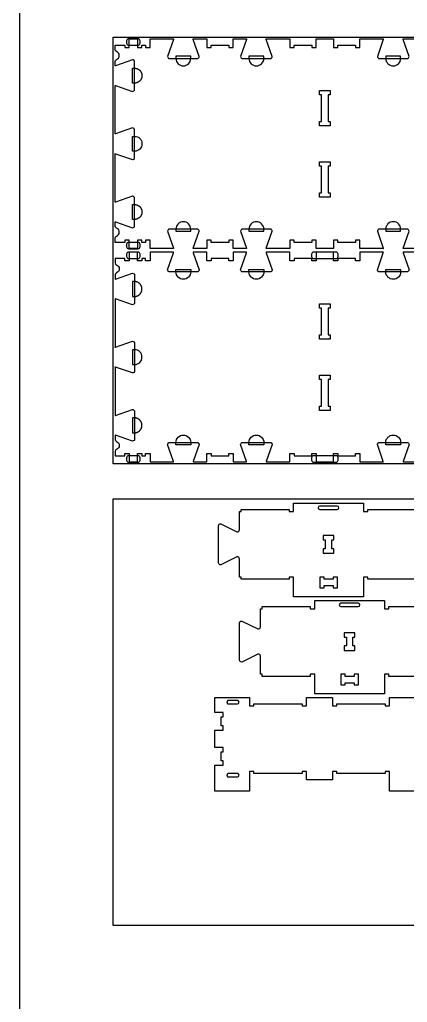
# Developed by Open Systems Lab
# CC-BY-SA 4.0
# Model space of a CAD drawing. Extents: x 0 to 4485, y 0 to 10771.
# Drawn here: x 0 to 1109, y 2810 to 5619 of the extents above; entities that cross this region are included whole.
import ezdxf

# ---------------------------------------------------------------- set-up
doc = ezdxf.new("R2010")
doc.units = 0
for name, color, linetype in [('0_SHEET_SPRUCEPLY_2440X122', 1, 'CONTINUOUS'), ('3_ANYTOOL_CUTTHROUGH_INSID', 4, 'CONTINUOUS'), ('4_ANYTOOL_CUTTHROUGH_OUTSI', 5, 'CONTINUOUS'), ('5_ANYTOOL_HALF_MILL_9MM_IN', 3, 'CONTINUOUS'), ('DONOTCUT', 7, 'CONTINUOUS')]:
    doc.layers.add(name, color=color, linetype=linetype)

msp = doc.modelspace()

# ---------------------------------------------------------------- linework, layer by layer
at = {"layer": '0_SHEET_SPRUCEPLY_2440X122'}
for points in [[(2707.5, 5569.4), (2707.5, 4349.4), (267.5, 4349.4), (267.5, 5569.4)], [(2707.5, 4249.4), (2707.5, 3029.4), (267.5, 3029.4), (267.5, 4249.4)]]:
    msp.add_lwpolyline(points, close=True, dxfattribs=at)
at = {"layer": '3_ANYTOOL_CUTTHROUGH_INSID', "color": 4}
for points in [[(857.5, 5416.7), (887.8, 5416.7), (887.8, 5404.2), (881.8, 5404.2), (881.8, 5328.7), (887.8, 5328.7), (887.8, 5316.2), (857.3, 5316.2), (857.3, 5328.7), (863.3, 5328.7), (863.3, 5404.2), (857.3, 5404.2), (857.3, 5416.7)], [(887.5, 5112.2), (857.3, 5112.2), (857.3, 5124.7), (863.3, 5124.7), (863.3, 5200.2), (857.3, 5200.2), (857.3, 5212.7), (887.8, 5212.7), (887.8, 5200.2), (881.8, 5200.2), (881.8, 5124.7), (887.8, 5124.7), (887.8, 5112.2)], [(887.8, 4806.4), (887.8, 4794.2), (881.8, 4794.2), (881.8, 4718.7), (887.8, 4718.7), (887.8, 4706.2), (857.3, 4706.2), (857.3, 4718.7), (863.3, 4718.7), (863.3, 4794.2), (857.3, 4794.2), (857.3, 4806.7), (887.8, 4806.7)], [(857.3, 4502.4), (857.3, 4514.7), (863.3, 4514.7), (863.3, 4590.2), (857.3, 4590.2), (857.3, 4602.7), (887.8, 4602.7), (887.8, 4590.2), (881.8, 4590.2), (881.8, 4514.7), (887.8, 4514.7), (887.8, 4502.2), (857.3, 4502.2)], [(892.5, 4106.6), (892.5, 4132.1), (898.5, 4132.1), (898.5, 4144.6), (868, 4144.6), (868, 4132.1), (874, 4132.1), (874, 4106.6), (868, 4106.6), (868, 4094.1), (898.5, 4094.1), (898.5, 4106.6)], [(870.5, 4001.1), (896, 4001.1), (896, 3995.1), (908.5, 3995.1), (908.5, 4025.6), (896, 4025.6), (896, 4019.6), (870.5, 4019.6), (870.5, 4025.6), (858, 4025.6), (858, 3995.1), (870.5, 3995.1)], [(952.6, 3828.6), (952.6, 3854.1), (958.6, 3854.1), (958.6, 3866.6), (928.1, 3866.6), (928.1, 3854.1), (934.1, 3854.1), (934.1, 3828.6), (928.1, 3828.6), (928.1, 3816.1), (958.6, 3816.1), (958.6, 3828.6)], [(930.6, 3723.1), (956.1, 3723.1), (956.1, 3717.1), (968.6, 3717.1), (968.6, 3747.6), (956.1, 3747.6), (956.1, 3741.6), (930.6, 3741.6), (930.6, 3747.6), (918.1, 3747.6), (918.1, 3717.1), (930.6, 3717.1)]]:
    msp.add_lwpolyline(points, close=True, dxfattribs=at)
for points in [[(908.3, 4228.6), (858.3, 4228.6, 1), (858.3, 4219.1), (908.3, 4219.1, 1)], [(968.4, 3950.6), (918.4, 3950.6, 1), (918.4, 3941.1), (968.4, 3941.1, 1)], [(622.5, 3672.6), (596.8, 3672.6), (596.7, 3672.6), (596.6, 3672.6), (596.5, 3672.6), (596.4, 3672.6), (596.3, 3672.6), (596.2, 3672.6), (596.1, 3672.5), (596, 3672.5), (595.9, 3672.5), (595.8, 3672.5), (595.7, 3672.4), (595.6, 3672.4), (595.5, 3672.4), (595.4, 3672.3), (595.3, 3672.3), (595.2, 3672.3), (595.2, 3672.2), (595.1, 3672.2), (595, 3672.1), (594.9, 3672.1), (594.8, 3672), (594.7, 3671.9), (594.6, 3671.9), (594.5, 3671.8), (594.4, 3671.7), (594.4, 3671.7), (594.3, 3671.6), (594.2, 3671.5), (594.1, 3671.4), (594, 3671.3), (594, 3671.3), (593.9, 3671.2), (593.8, 3671.1), (593.8, 3671), (593.7, 3670.9), (593.6, 3670.8), (593.6, 3670.7), (593.5, 3670.6), (593.5, 3670.5), (593.4, 3670.4), (593.3, 3670.3), (593.3, 3670.2), (593.2, 3670.1), (593.2, 3670), (593.2, 3669.9), (593.1, 3669.8), (593.1, 3669.7), (593, 3669.6), (593, 3669.5), (593, 3669.4), (593, 3669.3), (592.9, 3669.2), (592.9, 3669), (592.9, 3668.9), (592.9, 3668.8), (592.8, 3668.7), (592.8, 3668.6), (592.8, 3668.5), (592.8, 3668.4), (592.8, 3668.3), (592.8, 3668.2), (592.8, 3668.1), (592.8, 3668), (592.8, 3667.9), (592.8, 3667.8), (592.8, 3667.6), (592.8, 3667.5), (592.8, 3667.4), (592.8, 3667.3), (592.8, 3667.2), (592.8, 3667.1), (592.8, 3667), (592.9, 3666.9), (592.9, 3666.8), (592.9, 3666.7), (592.9, 3666.6), (593, 3666.5), (593, 3666.4), (593, 3666.2), (593, 3666.1), (593.1, 3666), (593.1, 3665.9), (593.2, 3665.8), (593.2, 3665.7), (593.2, 3665.6), (593.3, 3665.5), (593.3, 3665.4), (593.4, 3665.3), (593.5, 3665.2), (593.5, 3665.1), (593.6, 3665), (593.6, 3664.9), (593.7, 3664.8), (593.8, 3664.7), (593.8, 3664.6), (593.9, 3664.5), (594, 3664.5), (594, 3664.4), (594.1, 3664.3), (594.2, 3664.2), (594.3, 3664.1), (594.4, 3664.1), (594.4, 3664), (594.5, 3663.9), (594.6, 3663.9), (594.7, 3663.8), (594.8, 3663.7), (594.9, 3663.7), (595, 3663.6), (595.1, 3663.6), (595.2, 3663.5), (595.2, 3663.5), (595.3, 3663.4), (595.4, 3663.4), (595.5, 3663.3), (595.6, 3663.3), (595.7, 3663.3), (595.8, 3663.2), (595.9, 3663.2), (596, 3663.2), (596.1, 3663.2), (596.2, 3663.2), (596.3, 3663.1), (596.4, 3663.1), (596.5, 3663.1), (596.6, 3663.1), (596.7, 3663.1), (596.8, 3663.1), (622.5, 3663.1, 1)], [(622.5, 3454.1, 1), (622.5, 3463.6), (596.8, 3463.6), (596.7, 3463.6), (596.6, 3463.6), (596.5, 3463.6), (596.4, 3463.6), (596.3, 3463.6), (596.2, 3463.6), (596.1, 3463.5), (596, 3463.5), (595.9, 3463.5), (595.8, 3463.5), (595.7, 3463.4), (595.6, 3463.4), (595.5, 3463.4), (595.4, 3463.3), (595.3, 3463.3), (595.2, 3463.3), (595.2, 3463.2), (595.1, 3463.2), (595, 3463.1), (594.9, 3463.1), (594.8, 3463), (594.7, 3462.9), (594.6, 3462.9), (594.5, 3462.8), (594.4, 3462.7), (594.4, 3462.7), (594.3, 3462.6), (594.2, 3462.5), (594.1, 3462.4), (594, 3462.3), (594, 3462.3), (593.9, 3462.2), (593.8, 3462.1), (593.8, 3462), (593.7, 3461.9), (593.6, 3461.8), (593.6, 3461.7), (593.5, 3461.6), (593.5, 3461.5), (593.4, 3461.4), (593.3, 3461.3), (593.3, 3461.2), (593.2, 3461.1), (593.2, 3461), (593.2, 3460.9), (593.1, 3460.8), (593.1, 3460.7), (593, 3460.6), (593, 3460.5), (593, 3460.4), (593, 3460.3), (592.9, 3460.2), (592.9, 3460), (592.9, 3459.9), (592.9, 3459.8), (592.8, 3459.7), (592.8, 3459.6), (592.8, 3459.5), (592.8, 3459.4), (592.8, 3459.3), (592.8, 3459.2), (592.8, 3459.1), (592.8, 3459), (592.8, 3458.9), (592.8, 3458.8), (592.8, 3458.6), (592.8, 3458.5), (592.8, 3458.4), (592.8, 3458.3), (592.8, 3458.2), (592.8, 3458.1), (592.8, 3458), (592.9, 3457.9), (592.9, 3457.8), (592.9, 3457.7), (592.9, 3457.6), (593, 3457.5), (593, 3457.4), (593, 3457.2), (593, 3457.1), (593.1, 3457), (593.1, 3456.9), (593.2, 3456.8), (593.2, 3456.7), (593.2, 3456.6), (593.3, 3456.5), (593.3, 3456.4), (593.4, 3456.3), (593.5, 3456.2), (593.5, 3456.1), (593.6, 3456), (593.6, 3455.9), (593.7, 3455.8), (593.8, 3455.7), (593.8, 3455.6), (593.9, 3455.5), (594, 3455.5), (594, 3455.4), (594.1, 3455.3), (594.2, 3455.2), (594.3, 3455.1), (594.4, 3455.1), (594.4, 3455), (594.5, 3454.9), (594.6, 3454.9), (594.7, 3454.8), (594.8, 3454.7), (594.9, 3454.7), (595, 3454.6), (595.1, 3454.6), (595.2, 3454.5), (595.2, 3454.5), (595.3, 3454.4), (595.4, 3454.4), (595.5, 3454.3), (595.6, 3454.3), (595.7, 3454.3), (595.8, 3454.2), (595.9, 3454.2), (596, 3454.2), (596.1, 3454.2), (596.2, 3454.2), (596.3, 3454.1), (596.4, 3454.1), (596.5, 3454.1), (596.6, 3454.1), (596.7, 3454.1), (596.8, 3454.1)]]:
    msp.add_lwpolyline(points, format="xyb", close=True, dxfattribs=at)
at = {"layer": '4_ANYTOOL_CUTTHROUGH_OUTSI', "color": 5}
for points in [[(1113.3, 5014.4, 0.414214), (1107.1, 5020.7), (1029.1, 5020.7), (1028.9, 5020.7), (1028.8, 5020.7), (1028.6, 5020.7), (1028.5, 5020.6), (1028.3, 5020.6), (1028.2, 5020.6), (1028, 5020.6), (1027.9, 5020.6), (1027.7, 5020.5), (1027.6, 5020.5), (1027.4, 5020.4), (1027.3, 5020.4), (1027.1, 5020.4), (1027, 5020.3), (1026.8, 5020.3), (1026.7, 5020.2), (1026.6, 5020.1), (1026.4, 5020.1), (1026.3, 5020), (1026.1, 5019.9), (1026, 5019.9), (1025.9, 5019.8), (1025.7, 5019.7), (1025.6, 5019.6), (1025.5, 5019.5), (1025.4, 5019.4), (1025.2, 5019.3), (1025.1, 5019.2), (1025, 5019.1), (1024.9, 5019), (1024.8, 5018.9), (1024.7, 5018.8, 0.198912), (1022.8, 5014.4), (1022.8, 5014.4), (1022.8, 5014.3), (1039.7, 4966.1), (1039.7, 4966.1, -0.061485), (1040, 4964.7), (972.8, 4964.7), (972.8, 4988.7), (960.3, 4988.7), (960.3, 4982.7), (909.8, 4982.7), (909.8, 4988.7), (897.3, 4988.7), (897.3, 4964.7), (847.8, 4964.7), (847.8, 4988.7), (835.3, 4988.7), (835.3, 4982.7), (784.8, 4982.7), (784.8, 4988.7), (772.3, 4988.7), (772.3, 4964.7), (705.1, 4964.7), (705.1, 4964.7, -0.061485), (705.3, 4966.1), (722.2, 5014.3), (722.2, 5014.4), (722.2, 5014.4), (722.2, 5014.4, 0.198912), (720.4, 5018.8), (720.3, 5018.9), (720.2, 5019), (720.1, 5019.1), (720, 5019.2), (719.8, 5019.3), (719.7, 5019.4), (719.6, 5019.5), (719.5, 5019.6), (719.3, 5019.7), (719.2, 5019.8), (719.1, 5019.9), (718.9, 5019.9), (718.8, 5020), (718.7, 5020.1), (718.5, 5020.1), (718.4, 5020.2), (718.2, 5020.3), (718.1, 5020.3), (717.9, 5020.4), (717.8, 5020.4), (717.6, 5020.4), (717.5, 5020.5), (717.3, 5020.5), (717.2, 5020.6), (717, 5020.6), (716.9, 5020.6), (716.7, 5020.6), (716.6, 5020.6), (716.4, 5020.7), (716.3, 5020.7), (716.1, 5020.7), (716, 5020.7), (638, 5020.7, 0.414214), (631.7, 5014.4), (631.7, 5014.4), (631.8, 5014.3), (648.7, 4966.1), (648.7, 4966.1, -0.061485), (648.9, 4964.7), (610.3, 4964.7), (610.3, 4988.7), (597.8, 4988.7), (597.8, 4982.7), (547.3, 4982.7), (547.3, 4988.7), (547, 4988.7), (534.8, 4988.7), (534.8, 4988.4), (534.8, 4964.7), (496.2, 4964.7), (496.2, 4964.7, -0.061485), (496.4, 4966.1), (513.3, 5014.3), (513.3, 5014.4), (513.3, 5014.4), (513.3, 5014.4, 0.414214), (507.1, 5020.7), (429.1, 5020.7), (428.9, 5020.7), (428.8, 5020.7), (428.6, 5020.7), (428.5, 5020.6), (428.3, 5020.6), (428.2, 5020.6), (428, 5020.6), (427.9, 5020.6), (427.7, 5020.5), (427.6, 5020.5), (427.4, 5020.4), (427.3, 5020.4), (427.1, 5020.4), (427, 5020.3), (426.8, 5020.3), (426.7, 5020.2), (426.6, 5020.1), (426.4, 5020.1), (426.3, 5020), (426.1, 5019.9), (426, 5019.9), (425.9, 5019.8), (425.7, 5019.7), (425.6, 5019.6), (425.5, 5019.5), (425.4, 5019.4), (425.2, 5019.3), (425.1, 5019.2), (425, 5019.1), (424.9, 5019), (424.8, 5018.9), (424.7, 5018.8, 0.198912), (422.8, 5014.4), (422.8, 5014.4), (422.8, 5014.3), (439.7, 4966.1), (439.7, 4966.1, -0.061485), (440, 4964.7), (372.8, 4964.7), (372.8, 4988.7), (360.3, 4988.7), (360.3, 4982.7), (349.8, 4982.7), (349.8, 4988.7), (337.3, 4988.7), (337.3, 4964.7), (312.8, 4964.7), (312.8, 4988.7), (300.3, 4988.7), (300.3, 4982.7), (272.8, 4982.7), (272.8, 4995.1), (272.8, 4995.1, -0.317837), (276.6, 5000.5, 0.707107), (276.6, 5023.6, -0.317837), (272.8, 5029), (272.8, 5041.4, -0.061485), (274.2, 5041.2), (322.5, 5024.3), (322.5, 5024.3), (322.5, 5024.3), (322.5, 5024.3, 0.198912), (327, 5026.1), (327.1, 5026.2), (327.2, 5026.3), (327.3, 5026.4), (327.4, 5026.5), (327.5, 5026.7), (327.6, 5026.8), (327.6, 5026.9), (327.7, 5027), (327.8, 5027.2), (327.9, 5027.3), (328, 5027.4), (328, 5027.6), (328.1, 5027.7), (328.2, 5027.8), (328.3, 5028), (328.3, 5028.1), (328.4, 5028.3), (328.4, 5028.4), (328.5, 5028.6), (328.5, 5028.7), (328.6, 5028.9), (328.6, 5029), (328.6, 5029.2), (328.7, 5029.3), (328.7, 5029.5), (328.7, 5029.6), (328.7, 5029.8), (328.8, 5029.9), (328.8, 5030.1), (328.8, 5030.2), (328.8, 5030.4), (328.8, 5030.5), (328.8, 5108.5, 0.414214), (322.5, 5114.8), (322.5, 5114.8), (322.5, 5114.8), (274.2, 5097.9), (274.2, 5097.9, -0.061485), (272.8, 5097.6), (272.8, 5236.3, -0.061485), (274.2, 5236.1), (322.5, 5219.2), (322.5, 5219.2), (322.5, 5219.2), (322.5, 5219.2, 0.198912), (327, 5221), (327.1, 5221.1), (327.2, 5221.2), (327.3, 5221.3), (327.4, 5221.4), (327.5, 5221.6), (327.6, 5221.7), (327.6, 5221.8), (327.7, 5221.9), (327.8, 5222.1), (327.9, 5222.2), (328, 5222.3), (328, 5222.5), (328.1, 5222.6), (328.2, 5222.7), (328.3, 5222.9), (328.3, 5223), (328.4, 5223.2), (328.4, 5223.3), (328.5, 5223.5), (328.5, 5223.6), (328.6, 5223.8), (328.6, 5223.9), (328.6, 5224.1), (328.7, 5224.2), (328.7, 5224.4), (328.7, 5224.5), (328.7, 5224.7), (328.8, 5224.8), (328.8, 5225), (328.8, 5225.1), (328.8, 5225.3), (328.8, 5225.4), (328.8, 5303.4), (328.8, 5303.6), (328.8, 5303.7), (328.8, 5303.9), (328.8, 5304), (328.7, 5304.2), (328.7, 5304.3), (328.7, 5304.5), (328.7, 5304.6), (328.6, 5304.8), (328.6, 5304.9), (328.6, 5305.1), (328.5, 5305.2), (328.5, 5305.4), (328.4, 5305.5), (328.4, 5305.7), (328.3, 5305.8), (328.3, 5306), (328.2, 5306.1), (328.1, 5306.2), (328, 5306.4), (328, 5306.5), (327.9, 5306.6), (327.8, 5306.8), (327.7, 5306.9), (327.6, 5307), (327.6, 5307.2), (327.5, 5307.3), (327.4, 5307.4), (327.3, 5307.5), (327.2, 5307.6), (327.1, 5307.7), (327, 5307.8, 0.198912), (322.5, 5309.7), (322.5, 5309.7), (322.5, 5309.7), (274.2, 5292.8), (274.2, 5292.8, -0.061485), (272.8, 5292.5), (272.8, 5431.2, -0.061485), (274.2, 5431), (322.5, 5414.1), (322.5, 5414.1), (322.5, 5414.1), (322.5, 5414.1, 0.414214), (328.8, 5420.3), (328.8, 5498.3), (328.8, 5498.5), (328.8, 5498.6), (328.8, 5498.8), (328.8, 5498.9), (328.7, 5499.1), (328.7, 5499.2), (328.7, 5499.4), (328.7, 5499.5), (328.6, 5499.7), (328.6, 5499.8), (328.6, 5500), (328.5, 5500.1), (328.5, 5500.3), (328.4, 5500.4), (328.4, 5500.6), (328.3, 5500.7), (328.3, 5500.9), (328.2, 5501), (328.1, 5501.1), (328, 5501.3), (328, 5501.4), (327.9, 5501.5), (327.8, 5501.7), (327.7, 5501.8), (327.6, 5501.9), (327.6, 5502.1), (327.5, 5502.2), (327.4, 5502.3), (327.3, 5502.4), (327.2, 5502.5), (327.1, 5502.6), (327, 5502.7, 0.198912), (322.5, 5504.6), (322.5, 5504.6), (322.5, 5504.6), (274.2, 5487.7), (274.2, 5487.7, -0.061485), (272.8, 5487.4), (272.8, 5499.8, -0.317837), (276.6, 5505.2, 0.707107), (276.6, 5528.3, -0.317837), (272.8, 5533.8), (272.8, 5546.2), (300.3, 5546.2), (300.3, 5540.2), (312.8, 5540.2), (312.8, 5564.2), (337.3, 5564.2), (337.3, 5540.2), (349.8, 5540.2), (349.8, 5546.2), (360.3, 5546.2), (360.3, 5540.2), (372.5, 5540.2), (372.8, 5540.2), (372.8, 5564.2), (440, 5564.2), (440, 5564.2, -0.061485), (439.7, 5562.8), (422.8, 5514.5), (422.8, 5514.5), (422.8, 5514.4), (422.8, 5514.4, 0.198912), (424.7, 5510), (424.8, 5509.9), (424.9, 5509.8), (425, 5509.7), (425.1, 5509.6), (425.2, 5509.5), (425.4, 5509.4), (425.5, 5509.3), (425.6, 5509.2), (425.7, 5509.1), (425.9, 5509.1), (426, 5509), (426.1, 5508.9), (426.3, 5508.8), (426.4, 5508.8), (426.6, 5508.7), (426.7, 5508.6), (426.8, 5508.6), (427, 5508.5), (427.1, 5508.5), (427.3, 5508.4), (427.4, 5508.4), (427.6, 5508.4), (427.7, 5508.3), (427.9, 5508.3), (428, 5508.3), (428.2, 5508.2), (428.3, 5508.2), (428.5, 5508.2), (428.6, 5508.2), (428.8, 5508.2), (428.9, 5508.2), (429.1, 5508.2), (507.1, 5508.2, 0.414214), (513.3, 5514.4), (513.3, 5514.5), (513.3, 5514.5), (496.4, 5562.8), (496.4, 5562.8, -0.061485), (496.2, 5564.2), (534.8, 5564.2), (534.8, 5540.2), (547.3, 5540.2), (547.3, 5546.2), (597.8, 5546.2), (597.8, 5540.2), (610.3, 5540.2), (610.3, 5564.2), (648.9, 5564.2), (648.9, 5564.2, -0.061485), (648.7, 5562.8), (631.8, 5514.5), (631.7, 5514.5), (631.7, 5514.4), (631.7, 5514.4, 0.414214), (638, 5508.2), (716, 5508.2), (716.1, 5508.2), (716.3, 5508.2), (716.4, 5508.2), (716.6, 5508.2), (716.7, 5508.2), (716.9, 5508.2), (717, 5508.3), (717.2, 5508.3), (717.3, 5508.3), (717.5, 5508.4), (717.6, 5508.4), (717.8, 5508.4), (717.9, 5508.5), (718.1, 5508.5), (718.2, 5508.6), (718.4, 5508.6), (718.5, 5508.7), (718.7, 5508.8), (718.8, 5508.8), (718.9, 5508.9), (719.1, 5509), (719.2, 5509.1), (719.3, 5509.1), (719.5, 5509.2), (719.6, 5509.3), (719.7, 5509.4), (719.8, 5509.5), (720, 5509.6), (720.1, 5509.7), (720.2, 5509.8), (720.3, 5509.9), (720.4, 5510, 0.198912), (722.2, 5514.4), (722.2, 5514.5), (722.2, 5514.5), (705.3, 5562.8), (705.3, 5562.8, -0.061485), (705.1, 5564.2), (722.5, 5564.2), (772.3, 5564.2), (772.3, 5540.2), (784.8, 5540.2), (784.8, 5546.2), (835.3, 5546.2), (835.3, 5540.2), (847.8, 5540.2), (847.8, 5564.2), (897.3, 5564.2), (897.3, 5540.2), (909.8, 5540.2), (909.8, 5546.2), (960.3, 5546.2), (960.3, 5540.2), (972.8, 5540.2), (972.8, 5564.2), (1022.5, 5564.2), (1040, 5564.2), (1040, 5564.2, -0.061485), (1039.7, 5562.8), (1022.8, 5514.5), (1022.8, 5514.5), (1022.8, 5514.4), (1022.8, 5514.4, 0.198912), (1024.7, 5510), (1024.8, 5509.9), (1024.9, 5509.8), (1025, 5509.7), (1025.1, 5509.6), (1025.2, 5509.5), (1025.4, 5509.4), (1025.5, 5509.3), (1025.6, 5509.2), (1025.7, 5509.1), (1025.9, 5509.1), (1026, 5509), (1026.1, 5508.9), (1026.3, 5508.8), (1026.4, 5508.8), (1026.6, 5508.7), (1026.7, 5508.6), (1026.8, 5508.6), (1027, 5508.5), (1027.1, 5508.5), (1027.3, 5508.4), (1027.4, 5508.4), (1027.6, 5508.4), (1027.7, 5508.3), (1027.9, 5508.3), (1028, 5508.3), (1028.2, 5508.2), (1028.3, 5508.2), (1028.5, 5508.2), (1028.6, 5508.2), (1028.8, 5508.2), (1028.9, 5508.2), (1029.1, 5508.2), (1107.1, 5508.2, 0.414214), (1113.3, 5514.4)], [(1113.3, 5514.5), (1096.4, 5562.8), (1096.4, 5562.8, -0.061485), (1096.2, 5564.2), (1134.8, 5564.2)], [(1134.8, 4964.7), (1096.2, 4964.7), (1096.2, 4964.7, -0.061485), (1096.4, 4966.1), (1113.3, 5014.3)], [(1113.3, 4904.4, -0.414214), (1107.1, 4898.2), (1029.1, 4898.2), (1028.9, 4898.2), (1028.8, 4898.2), (1028.6, 4898.2), (1028.5, 4898.2), (1028.3, 4898.2), (1028.2, 4898.2), (1028, 4898.3), (1027.9, 4898.3), (1027.7, 4898.3), (1027.6, 4898.4), (1027.4, 4898.4), (1027.3, 4898.4), (1027.1, 4898.5), (1027, 4898.5), (1026.8, 4898.6), (1026.7, 4898.6), (1026.6, 4898.7), (1026.4, 4898.8), (1026.3, 4898.8), (1026.1, 4898.9), (1026, 4899), (1025.9, 4899.1), (1025.7, 4899.1), (1025.6, 4899.2), (1025.5, 4899.3), (1025.4, 4899.4), (1025.2, 4899.5), (1025.1, 4899.6), (1025, 4899.7), (1024.9, 4899.8), (1024.8, 4899.9), (1024.7, 4900, -0.198912), (1022.8, 4904.4), (1022.8, 4904.5), (1022.8, 4904.5), (1039.7, 4952.8), (1039.7, 4952.8, 0.061485), (1040, 4954.2), (972.8, 4954.2), (972.8, 4930.2), (960.3, 4930.2), (960.3, 4936.2), (909.8, 4936.2), (909.8, 4930.2), (897.3, 4930.2), (897.3, 4954.2), (847.8, 4954.2), (847.8, 4930.2), (835.3, 4930.2), (835.3, 4936.2), (784.8, 4936.2), (784.8, 4930.2), (772.3, 4930.2), (772.3, 4954.2), (705.1, 4954.2), (705.1, 4954.2, 0.061485), (705.3, 4952.8), (722.2, 4904.5), (722.2, 4904.5), (722.2, 4904.4), (722.2, 4904.4, -0.198912), (720.4, 4900), (720.3, 4899.9), (720.2, 4899.8), (720.1, 4899.7), (720, 4899.6), (719.8, 4899.5), (719.7, 4899.4), (719.6, 4899.3), (719.5, 4899.2), (719.3, 4899.1), (719.2, 4899.1), (719.1, 4899), (718.9, 4898.9), (718.8, 4898.8), (718.7, 4898.8), (718.5, 4898.7), (718.4, 4898.6), (718.2, 4898.6), (718.1, 4898.5), (717.9, 4898.5), (717.8, 4898.4), (717.6, 4898.4), (717.5, 4898.4), (717.3, 4898.3), (717.2, 4898.3), (717, 4898.3), (716.9, 4898.2), (716.7, 4898.2), (716.6, 4898.2), (716.4, 4898.2), (716.3, 4898.2), (716.1, 4898.2), (716, 4898.2), (638, 4898.2, -0.414214), (631.7, 4904.4), (631.7, 4904.5), (631.8, 4904.5), (648.7, 4952.8), (648.7, 4952.8, 0.061485), (648.9, 4954.2), (610.3, 4954.2), (610.3, 4930.4), (610.3, 4930.2), (598, 4930.2), (597.8, 4930.2), (597.8, 4936.2), (547.3, 4936.2), (547.3, 4930.2), (547, 4930.2), (534.8, 4930.2), (534.8, 4954.2), (496.2, 4954.2), (496.2, 4954.2, 0.061485), (496.4, 4952.8), (513.3, 4904.5), (513.3, 4904.5), (513.3, 4904.4), (513.3, 4904.4, -0.414214), (507.1, 4898.2), (429.1, 4898.2), (428.9, 4898.2), (428.8, 4898.2), (428.6, 4898.2), (428.5, 4898.2), (428.3, 4898.2), (428.2, 4898.2), (428, 4898.3), (427.9, 4898.3), (427.7, 4898.3), (427.6, 4898.4), (427.4, 4898.4), (427.3, 4898.4), (427.1, 4898.5), (427, 4898.5), (426.8, 4898.6), (426.7, 4898.6), (426.6, 4898.7), (426.4, 4898.8), (426.3, 4898.8), (426.1, 4898.9), (426, 4899), (425.9, 4899.1), (425.7, 4899.1), (425.6, 4899.2), (425.5, 4899.3), (425.4, 4899.4), (425.2, 4899.5), (425.1, 4899.6), (425, 4899.7), (424.9, 4899.8), (424.8, 4899.9), (424.7, 4900, -0.198912), (422.8, 4904.4), (422.8, 4904.5), (422.8, 4904.5), (439.7, 4952.8), (439.7, 4952.8, 0.061485), (440, 4954.2), (372.8, 4954.2), (372.8, 4930.2), (360.3, 4930.2), (360.3, 4936.2), (349.8, 4936.2), (349.8, 4930.2), (337.3, 4930.2), (337.3, 4954.2), (312.8, 4954.2), (312.8, 4930.2), (300.3, 4930.2), (300.3, 4936.2), (272.8, 4936.2), (272.8, 4923.8), (272.8, 4923.8, 0.317837), (276.6, 4918.3, -0.707107), (276.6, 4895.2, 0.317837), (272.8, 4889.8), (272.8, 4877.4, 0.061485), (274.2, 4877.7), (322.5, 4894.6), (322.5, 4894.6), (322.5, 4894.6), (322.5, 4894.6, -0.198912), (327, 4892.7), (327.1, 4892.6), (327.2, 4892.5), (327.3, 4892.4), (327.4, 4892.3), (327.5, 4892.2), (327.6, 4892.1), (327.6, 4891.9), (327.7, 4891.8), (327.8, 4891.7), (327.9, 4891.5), (328, 4891.4), (328, 4891.3), (328.1, 4891.1), (328.2, 4891), (328.3, 4890.9), (328.3, 4890.7), (328.4, 4890.6), (328.4, 4890.4), (328.5, 4890.3), (328.5, 4890.1), (328.6, 4890), (328.6, 4889.8), (328.6, 4889.7), (328.7, 4889.5), (328.7, 4889.4), (328.7, 4889.2), (328.7, 4889.1), (328.8, 4888.9), (328.8, 4888.8), (328.8, 4888.6), (328.8, 4888.5), (328.8, 4888.3), (328.8, 4810.3, -0.414214), (322.5, 4804.1), (322.5, 4804.1), (322.5, 4804.1), (274.2, 4821), (274.2, 4821, 0.061485), (272.8, 4821.2), (272.8, 4682.5, 0.061485), (274.2, 4682.8), (322.5, 4699.7), (322.5, 4699.7), (322.5, 4699.7), (322.5, 4699.7, -0.198912), (327, 4697.8), (327.1, 4697.7), (327.2, 4697.6), (327.3, 4697.5), (327.4, 4697.4), (327.5, 4697.3), (327.6, 4697.2), (327.6, 4697), (327.7, 4696.9), (327.8, 4696.8), (327.9, 4696.6), (328, 4696.5), (328, 4696.4), (328.1, 4696.2), (328.2, 4696.1), (328.3, 4696), (328.3, 4695.8), (328.4, 4695.7), (328.4, 4695.5), (328.5, 4695.4), (328.5, 4695.2), (328.6, 4695.1), (328.6, 4694.9), (328.6, 4694.8), (328.7, 4694.6), (328.7, 4694.5), (328.7, 4694.3), (328.7, 4694.2), (328.8, 4694), (328.8, 4693.9), (328.8, 4693.7), (328.8, 4693.6), (328.8, 4693.4), (328.8, 4615.4), (328.8, 4615.3), (328.8, 4615.1), (328.8, 4615), (328.8, 4614.8), (328.7, 4614.7), (328.7, 4614.5), (328.7, 4614.4), (328.7, 4614.2), (328.6, 4614.1), (328.6, 4613.9), (328.6, 4613.8), (328.5, 4613.6), (328.5, 4613.5), (328.4, 4613.3), (328.4, 4613.2), (328.3, 4613), (328.3, 4612.9), (328.2, 4612.7), (328.1, 4612.6), (328, 4612.5), (328, 4612.3), (327.9, 4612.2), (327.8, 4612.1), (327.7, 4611.9), (327.6, 4611.8), (327.6, 4611.7), (327.5, 4611.6), (327.4, 4611.4), (327.3, 4611.3), (327.2, 4611.2), (327.1, 4611.1), (327, 4611, -0.198912), (322.5, 4609.2), (322.5, 4609.2), (322.5, 4609.2), (274.2, 4626.1), (274.2, 4626.1, 0.061485), (272.8, 4626.3), (272.8, 4487.6, 0.061485), (274.2, 4487.9), (322.5, 4504.8), (322.5, 4504.8), (322.5, 4504.8), (322.5, 4504.8, -0.414214), (328.8, 4498.5), (328.8, 4420.5), (328.8, 4420.4), (328.8, 4420.2), (328.8, 4420.1), (328.8, 4419.9), (328.7, 4419.8), (328.7, 4419.6), (328.7, 4419.5), (328.7, 4419.3), (328.6, 4419.2), (328.6, 4419), (328.6, 4418.9), (328.5, 4418.7), (328.5, 4418.6), (328.4, 4418.4), (328.4, 4418.3), (328.3, 4418.1), (328.3, 4418), (328.2, 4417.8), (328.1, 4417.7), (328, 4417.6), (328, 4417.4), (327.9, 4417.3), (327.8, 4417.2), (327.7, 4417), (327.6, 4416.9), (327.6, 4416.8), (327.5, 4416.7), (327.4, 4416.5), (327.3, 4416.4), (327.2, 4416.3), (327.1, 4416.2), (327, 4416.1, -0.198912), (322.5, 4414.3), (322.5, 4414.3), (322.5, 4414.3), (274.2, 4431.2), (274.2, 4431.2, 0.061485), (272.8, 4431.4), (272.8, 4419, 0.317837), (276.6, 4413.6, -0.707107), (276.6, 4390.5, 0.317837), (272.8, 4385.1), (272.8, 4372.7), (300.3, 4372.7), (300.3, 4378.7), (312.8, 4378.7), (312.8, 4354.7), (337.3, 4354.7), (337.3, 4378.7), (349.8, 4378.7), (349.8, 4372.7), (360.3, 4372.7), (360.3, 4378.7), (372.5, 4378.7), (372.8, 4378.7), (372.8, 4354.7), (440, 4354.7), (440, 4354.7, 0.061485), (439.7, 4356.1), (422.8, 4404.3), (422.8, 4404.4), (422.8, 4404.4), (422.8, 4404.4, -0.198912), (424.7, 4408.8), (424.8, 4408.9), (424.9, 4409), (425, 4409.1), (425.1, 4409.2), (425.2, 4409.3), (425.4, 4409.4), (425.5, 4409.5), (425.6, 4409.6), (425.7, 4409.7), (425.9, 4409.8), (426, 4409.9), (426.1, 4409.9), (426.3, 4410), (426.4, 4410.1), (426.6, 4410.1), (426.7, 4410.2), (426.8, 4410.3), (427, 4410.3), (427.1, 4410.4), (427.3, 4410.4), (427.4, 4410.4), (427.6, 4410.5), (427.7, 4410.5), (427.9, 4410.6), (428, 4410.6), (428.2, 4410.6), (428.3, 4410.6), (428.5, 4410.6), (428.6, 4410.7), (428.8, 4410.7), (428.9, 4410.7), (429.1, 4410.7), (507.1, 4410.7, -0.414214), (513.3, 4404.4), (513.3, 4404.4), (513.3, 4404.3), (496.4, 4356.1), (496.4, 4356.1, 0.061485), (496.2, 4354.7), (534.8, 4354.7), (534.8, 4378.4), (534.8, 4378.7), (547.3, 4378.7), (547.3, 4372.7), (597.8, 4372.7), (597.8, 4378.7), (610.3, 4378.7), (610.3, 4378.4), (610.3, 4354.7), (648.9, 4354.7), (648.9, 4354.7, 0.061485), (648.7, 4356.1), (631.8, 4404.3), (631.7, 4404.4), (631.7, 4404.4), (631.7, 4404.4, -0.414214), (638, 4410.7), (716, 4410.7), (716.1, 4410.7), (716.3, 4410.7), (716.4, 4410.7), (716.6, 4410.6), (716.7, 4410.6), (716.9, 4410.6), (717, 4410.6), (717.2, 4410.6), (717.3, 4410.5), (717.5, 4410.5), (717.6, 4410.4), (717.8, 4410.4), (717.9, 4410.4), (718.1, 4410.3), (718.2, 4410.3), (718.4, 4410.2), (718.5, 4410.1), (718.7, 4410.1), (718.8, 4410), (718.9, 4409.9), (719.1, 4409.9), (719.2, 4409.8), (719.3, 4409.7), (719.5, 4409.6), (719.6, 4409.5), (719.7, 4409.4), (719.8, 4409.3), (720, 4409.2), (720.1, 4409.1), (720.2, 4409), (720.3, 4408.9), (720.4, 4408.8, -0.198912), (722.2, 4404.4), (722.2, 4404.4), (722.2, 4404.3), (705.3, 4356.1), (705.3, 4356.1, 0.061485), (705.1, 4354.7), (722.5, 4354.7), (772.3, 4354.7), (772.3, 4378.7), (784.8, 4378.7), (784.8, 4372.7), (835.3, 4372.7), (835.3, 4378.7), (847.8, 4378.7), (847.8, 4354.7), (897.3, 4354.7), (897.3, 4378.7), (909.8, 4378.7), (909.8, 4372.7), (960.3, 4372.7), (960.3, 4378.7), (972.8, 4378.7), (972.8, 4354.7), (1040, 4354.7), (1040, 4354.7, 0.061485), (1039.7, 4356.1), (1022.8, 4404.3), (1022.8, 4404.4), (1022.8, 4404.4), (1022.8, 4404.4, -0.198912), (1024.7, 4408.8), (1024.8, 4408.9), (1024.9, 4409), (1025, 4409.1), (1025.1, 4409.2), (1025.2, 4409.3), (1025.4, 4409.4), (1025.5, 4409.5), (1025.6, 4409.6), (1025.7, 4409.7), (1025.9, 4409.8), (1026, 4409.9), (1026.1, 4409.9), (1026.3, 4410), (1026.4, 4410.1), (1026.6, 4410.1), (1026.7, 4410.2), (1026.8, 4410.3), (1027, 4410.3), (1027.1, 4410.4), (1027.3, 4410.4), (1027.4, 4410.4), (1027.6, 4410.5), (1027.7, 4410.5), (1027.9, 4410.6), (1028, 4410.6), (1028.2, 4410.6), (1028.3, 4410.6), (1028.5, 4410.6), (1028.6, 4410.7), (1028.8, 4410.7), (1028.9, 4410.7), (1029.1, 4410.7), (1107.1, 4410.7, -0.414214), (1113.3, 4404.4)], [(1134.8, 4954.2), (1096.2, 4954.2), (1096.2, 4954.2, 0.061485), (1096.4, 4952.8), (1113.3, 4904.5)], [(1113.3, 4404.3), (1096.4, 4356.1), (1096.4, 4356.1, 0.061485), (1096.2, 4354.7), (1134.8, 4354.7)], [(1133.5, 4019.6), (995.5, 4019.6), (995.5, 4025.6), (983, 4025.6), (983, 3969.6), (783.5, 3969.6), (783.5, 4025.6), (771, 4025.6), (771, 4019.6), (633, 4019.6), (633, 4025.6), (628.5, 4025.6), (628.5, 4077.3), (628.5, 4077.3, 0.463455), (621.2, 4083.4), (621.2, 4083.4), (621.2, 4083.4), (575.2, 4060.8), (575.2, 4060.8, -0.218803), (570.6, 4062.1, -0.220464), (568.5, 4066.4), (568.5, 4172.3, -0.220464), (570.6, 4176.7, -0.218803), (575.2, 4178), (621.2, 4155.3), (621.2, 4155.3), (621.2, 4155.3), (621.2, 4155.3, 0.463455), (628.5, 4161.4), (628.5, 4213.1), (633, 4213.1), (633, 4219.1), (771, 4219.1), (771, 4213.1), (783.5, 4213.1), (783.5, 4237.1), (983, 4237.1), (983, 4213.1), (995.5, 4213.1), (995.5, 4219.1), (1133.5, 4219.1)], [(1193.6, 3741.6), (1055.6, 3741.6), (1055.6, 3747.6), (1043.1, 3747.6), (1043.1, 3691.6), (843.6, 3691.6), (843.6, 3747.6), (843.4, 3747.6), (831.1, 3747.6), (831.1, 3741.6), (693.1, 3741.6), (693.1, 3747.6), (688.6, 3747.6), (688.6, 3799.3), (688.6, 3799.3, 0.463455), (681.4, 3805.4), (681.3, 3805.4), (681.3, 3805.4), (635.3, 3782.8), (635.3, 3782.8, -0.461531), (628.6, 3788.4), (628.6, 3894.3, -0.461531), (635.3, 3900), (681.3, 3877.3), (681.3, 3877.3), (681.4, 3877.3), (681.4, 3877.3, 0.463455), (688.6, 3883.4), (688.6, 3935.1), (693.1, 3935.1), (693.1, 3941.1), (831.1, 3941.1), (831.1, 3935.1), (831.4, 3935.1), (843.6, 3935.1), (843.6, 3959.1), (1043.1, 3959.1), (1043.1, 3935.1), (1055.6, 3935.1), (1055.6, 3941.1), (1193.6, 3941.1)]]:
    msp.add_lwpolyline(points, format="xyb", dxfattribs=at)
msp.add_lwpolyline([(1257.3, 3413.6), (1057.8, 3413.6), (1057.8, 3469.6), (1045.3, 3469.6), (1045.3, 3463.6), (907.3, 3463.6), (907.3, 3469.6), (894.8, 3469.6), (894.8, 3445.6), (820.3, 3445.6), (820.3, 3469.6), (807.8, 3469.6), (807.8, 3463.6), (669.8, 3463.6), (669.8, 3463.6), (669.8, 3469.6), (669.5, 3469.6), (657.5, 3469.6), (657.3, 3469.6), (657.3, 3413.6), (557.8, 3413.6), (557.8, 3488.1), (581.5, 3488.1), (581.8, 3488.1), (581.8, 3500.6), (575.8, 3500.6), (575.8, 3526.1), (581.8, 3526.1), (581.8, 3538.6), (581.5, 3538.6), (557.8, 3538.6), (557.8, 3588.1), (581.5, 3588.1), (581.8, 3588.1), (581.8, 3600.6), (575.8, 3600.6), (575.8, 3626.1), (581.8, 3626.1), (581.8, 3638.6), (581.5, 3638.6), (557.8, 3638.6), (557.8, 3681.1), (657.3, 3681.1), (657.3, 3657.1), (669.8, 3657.1), (669.8, 3663.1), (807.8, 3663.1), (807.8, 3657.1), (820.3, 3657.1), (820.3, 3681.1), (894.8, 3681.1), (894.8, 3657.1), (907.3, 3657.1), (907.3, 3663.1), (1045.3, 3663.1), (1045.3, 3657.1), (1057.8, 3657.1), (1057.8, 3657.4), (1057.8, 3681.1), (1257.3, 3681.1)], dxfattribs=at)
at = {"layer": '5_ANYTOOL_HALF_MILL_9MM_IN'}
for points in [[(311.9, 5564.7, 0.414214), (305.9, 5558.7), (305.9, 5552.2, 0.414214), (311.9, 5546.2), (338.2, 5546.2, 0.414214), (344.2, 5552.2), (344.2, 5558.7, 0.414214), (338.2, 5564.7)], [(446.8, 5508.4, 1), (489.3, 5508.4), (489.3, 5508.7), (489.3, 5514.7), (446.8, 5514.7), (446.8, 5508.7), (446.8, 5508.4)], [(655.7, 5508.4, 1), (698.2, 5508.4), (698.2, 5508.7), (698.2, 5514.7), (655.7, 5514.7), (655.7, 5508.7), (655.7, 5508.4)], [(1046.8, 5508.4, 1), (1089.3, 5508.4), (1089.3, 5508.7), (1089.3, 5514.7), (1046.8, 5514.7), (1046.8, 5508.7), (1046.8, 5508.4)], [(328.5, 5285.7, -1), (328.5, 5243.2), (328.3, 5243.2), (322.3, 5243.2), (322.3, 5285.7), (328.3, 5285.7), (328.5, 5285.7)], [(489.3, 5020.4, 1), (446.8, 5020.4), (446.8, 5020.2), (446.8, 5014.2), (489.3, 5014.2), (489.3, 5020.2), (489.3, 5020.4)], [(698.2, 5020.4, 1), (655.7, 5020.4), (655.7, 5020.2), (655.7, 5014.2), (698.2, 5014.2), (698.2, 5020.2), (698.2, 5020.4)], [(1089.3, 5020.4, 1), (1046.8, 5020.4), (1046.8, 5020.2), (1046.8, 5014.2), (1089.3, 5014.2), (1089.3, 5020.2), (1089.3, 5020.4)], [(311.9, 4982.7, 0.414214), (305.9, 4976.7), (305.9, 4970.2, 0.414214), (311.9, 4964.2), (338.2, 4964.2, 0.414214), (344.2, 4970.2), (344.2, 4976.7, 0.414214), (338.2, 4982.7)], [(311.9, 4954.7, 0.414214), (305.9, 4948.7), (305.9, 4942.2, 0.414214), (311.9, 4936.2), (338.2, 4936.2, 0.414214), (344.2, 4942.2), (344.2, 4948.7, 0.414214), (338.2, 4954.7)], [(840.7, 4954.7, 0.414214), (834.7, 4948.7), (834.7, 4942.2, 0.414214), (840.7, 4936.2), (904.4, 4936.2, 0.414214), (910.4, 4942.2), (910.4, 4948.7, 0.414214), (904.4, 4954.7)], [(489.3, 4898.4, -1), (446.8, 4898.4), (446.8, 4898.7), (446.8, 4904.7), (489.3, 4904.7), (489.3, 4898.7), (489.3, 4898.4)], [(698.2, 4898.4, -1), (655.7, 4898.4), (655.7, 4898.7), (655.7, 4904.7), (698.2, 4904.7), (698.2, 4898.7), (698.2, 4898.4)], [(1089.3, 4898.4, -1), (1046.8, 4898.4), (1046.8, 4898.7), (1046.8, 4904.7), (1089.3, 4904.7), (1089.3, 4898.7), (1089.3, 4898.4)], [(328.5, 4633.2, 1), (328.5, 4675.7), (328.3, 4675.7), (322.3, 4675.7), (322.3, 4633.2), (328.3, 4633.2), (328.5, 4633.2)], [(446.8, 4410.4, -1), (489.3, 4410.4), (489.3, 4410.2), (489.3, 4404.2), (446.8, 4404.2), (446.8, 4410.2), (446.8, 4410.4)], [(655.7, 4410.4, -1), (698.2, 4410.4), (698.2, 4410.2), (698.2, 4404.2), (655.7, 4404.2), (655.7, 4410.2), (655.7, 4410.4)], [(1046.8, 4410.4, -1), (1089.3, 4410.4), (1089.3, 4410.2), (1089.3, 4404.2), (1046.8, 4404.2), (1046.8, 4410.2), (1046.8, 4410.4)], [(311.9, 4372.7, 0.414214), (305.9, 4366.7), (305.9, 4360.2, 0.414214), (311.9, 4354.2), (338.2, 4354.2, 0.414214), (344.2, 4360.2), (344.2, 4366.7, 0.414214), (338.2, 4372.7)], [(840.7, 4372.7, 0.414214), (834.7, 4366.7), (834.7, 4360.2, 0.414214), (840.7, 4354.2), (904.4, 4354.2, 0.414214), (910.4, 4360.2), (910.4, 4366.7, 0.414214), (904.4, 4372.7)]]:
    msp.add_lwpolyline(points, format="xyb", close=True, dxfattribs=at)
for points in [[(328.5, 5480.6), (329, 5480.6), (329.5, 5480.6), (330, 5480.5), (330.4, 5480.5), (330.9, 5480.4), (331.4, 5480.4), (331.9, 5480.3), (332.4, 5480.2), (332.9, 5480.1), (333.4, 5480), (333.9, 5479.9), (334.4, 5479.8), (334.9, 5479.6), (335.4, 5479.4), (335.9, 5479.3), (336.4, 5479.1), (336.8, 5478.9), (337.3, 5478.7), (337.8, 5478.4), (338.3, 5478.2), (338.8, 5477.9), (339.2, 5477.7), (339.7, 5477.4), (340.2, 5477.1), (340.6, 5476.8), (341.1, 5476.5), (341.5, 5476.2), (341.9, 5475.8), (342.4, 5475.5), (342.8, 5475.1), (343.2, 5474.7), (343.6, 5474.3), (343.9, 5474), (344.3, 5473.6), (344.7, 5473.1), (345, 5472.7), (345.4, 5472.3), (345.7, 5471.8), (346, 5471.4), (346.3, 5471), (346.6, 5470.5), (346.9, 5470), (347.2, 5469.6), (347.4, 5469.1), (347.7, 5468.6), (347.9, 5468.1), (348.1, 5467.6), (348.3, 5467.1), (348.5, 5466.7), (348.7, 5466.2), (348.8, 5465.7), (349, 5465.2), (349.1, 5464.7), (349.2, 5464.2), (349.3, 5463.7), (349.4, 5463.2), (349.5, 5462.7), (349.6, 5462.2), (349.7, 5461.7), (349.7, 5461.2), (349.7, 5460.7), (349.8, 5460.3), (349.8, 5459.8), (349.8, 5459.3), (349.8, 5458.9), (349.8, 5458.4), (349.7, 5457.9), (349.7, 5457.4), (349.7, 5456.9), (349.6, 5456.4), (349.5, 5455.9), (349.4, 5455.5), (349.3, 5455), (349.2, 5454.5), (349.1, 5454), (349, 5453.5), (348.8, 5453), (348.7, 5452.5), (348.5, 5452), (348.3, 5451.5), (348.1, 5451), (347.9, 5450.5), (347.7, 5450), (347.4, 5449.6), (347.2, 5449.1), (346.9, 5448.6), (346.6, 5448.2), (346.3, 5447.7), (346, 5447.2), (345.7, 5446.8), (345.4, 5446.4), (345, 5445.9), (344.7, 5445.5), (344.3, 5445.1), (343.9, 5444.7), (343.6, 5444.3), (343.2, 5443.9), (342.8, 5443.5), (342.4, 5443.2), (341.9, 5442.8), (341.5, 5442.5), (341.1, 5442.2), (340.6, 5441.8), (340.2, 5441.5), (339.7, 5441.2), (339.2, 5441), (338.8, 5440.7), (338.3, 5440.4), (337.8, 5440.2), (337.3, 5440), (336.8, 5439.8), (336.4, 5439.6), (335.9, 5439.4), (335.4, 5439.2), (334.9, 5439), (334.4, 5438.9), (333.9, 5438.8), (333.4, 5438.6), (332.9, 5438.5), (332.4, 5438.4), (331.9, 5438.3), (331.4, 5438.3), (330.9, 5438.2), (330.4, 5438.2), (330, 5438.1), (329.5, 5438.1), (329, 5438.1), (328.5, 5438.1), (328.3, 5438.1), (322.3, 5438.1), (322.3, 5480.6), (328.3, 5480.6), (328.5, 5480.6)], [(328.5, 5090.8), (329, 5090.8), (329.5, 5090.8), (330, 5090.7), (330.4, 5090.7), (330.9, 5090.6), (331.4, 5090.6), (331.9, 5090.5), (332.4, 5090.4), (332.9, 5090.3), (333.4, 5090.2), (333.9, 5090.1), (334.4, 5090), (334.9, 5089.8), (335.4, 5089.6), (335.9, 5089.5), (336.4, 5089.3), (336.8, 5089.1), (337.3, 5088.9), (337.8, 5088.6), (338.3, 5088.4), (338.8, 5088.1), (339.2, 5087.9), (339.7, 5087.6), (340.2, 5087.3), (340.6, 5087), (341.1, 5086.7), (341.5, 5086.4), (341.9, 5086), (342.4, 5085.7), (342.8, 5085.3), (343.2, 5084.9), (343.6, 5084.5), (343.9, 5084.2), (344.3, 5083.8), (344.7, 5083.3), (345, 5082.9), (345.4, 5082.5), (345.7, 5082), (346, 5081.6), (346.3, 5081.2), (346.6, 5080.7), (346.9, 5080.2), (347.2, 5079.8), (347.4, 5079.3), (347.7, 5078.8), (347.9, 5078.3), (348.1, 5077.8), (348.3, 5077.3), (348.5, 5076.9), (348.7, 5076.4), (348.8, 5075.9), (349, 5075.4), (349.1, 5074.9), (349.2, 5074.4), (349.3, 5073.9), (349.4, 5073.4), (349.5, 5072.9), (349.6, 5072.4), (349.7, 5071.9), (349.7, 5071.4), (349.7, 5070.9), (349.8, 5070.5), (349.8, 5070), (349.8, 5069.5), (349.8, 5069.1), (349.8, 5068.6), (349.7, 5068.1), (349.7, 5067.6), (349.7, 5067.1), (349.6, 5066.6), (349.5, 5066.1), (349.4, 5065.7), (349.3, 5065.2), (349.2, 5064.7), (349.1, 5064.2), (349, 5063.7), (348.8, 5063.2), (348.7, 5062.7), (348.5, 5062.2), (348.3, 5061.7), (348.1, 5061.2), (347.9, 5060.7), (347.7, 5060.2), (347.4, 5059.8), (347.2, 5059.3), (346.9, 5058.8), (346.6, 5058.4), (346.3, 5057.9), (346, 5057.4), (345.7, 5057), (345.4, 5056.6), (345, 5056.1), (344.7, 5055.7), (344.3, 5055.3), (343.9, 5054.9), (343.6, 5054.5), (343.2, 5054.1), (342.8, 5053.7), (342.4, 5053.4), (341.9, 5053), (341.5, 5052.7), (341.1, 5052.4), (340.6, 5052), (340.2, 5051.7), (339.7, 5051.4), (339.2, 5051.2), (338.8, 5050.9), (338.3, 5050.6), (337.8, 5050.4), (337.3, 5050.2), (336.8, 5050), (336.4, 5049.8), (335.9, 5049.6), (335.4, 5049.4), (334.9, 5049.2), (334.4, 5049.1), (333.9, 5049), (333.4, 5048.8), (332.9, 5048.7), (332.4, 5048.6), (331.9, 5048.5), (331.4, 5048.5), (330.9, 5048.4), (330.4, 5048.4), (330, 5048.3), (329.5, 5048.3), (329, 5048.3), (328.5, 5048.3), (328.3, 5048.3), (322.3, 5048.3), (322.3, 5090.8), (328.3, 5090.8), (328.5, 5090.8)], [(328.5, 4828.1), (329, 4828.1), (329.5, 4828.1), (330, 4828.1), (330.4, 4828.2), (330.9, 4828.2), (331.4, 4828.3), (331.9, 4828.3), (332.4, 4828.4), (332.9, 4828.5), (333.4, 4828.6), (333.9, 4828.8), (334.4, 4828.9), (334.9, 4829), (335.4, 4829.2), (335.9, 4829.4), (336.4, 4829.6), (336.8, 4829.8), (337.3, 4830), (337.8, 4830.2), (338.3, 4830.4), (338.8, 4830.7), (339.2, 4831), (339.7, 4831.2), (340.2, 4831.5), (340.6, 4831.8), (341.1, 4832.2), (341.5, 4832.5), (341.9, 4832.8), (342.4, 4833.2), (342.8, 4833.5), (343.2, 4833.9), (343.6, 4834.3), (343.9, 4834.7), (344.3, 4835.1), (344.7, 4835.5), (345, 4835.9), (345.4, 4836.4), (345.7, 4836.8), (346, 4837.2), (346.3, 4837.7), (346.6, 4838.2), (346.9, 4838.6), (347.2, 4839.1), (347.4, 4839.6), (347.7, 4840), (347.9, 4840.5), (348.1, 4841), (348.3, 4841.5), (348.5, 4842), (348.7, 4842.5), (348.8, 4843), (349, 4843.5), (349.1, 4844), (349.2, 4844.5), (349.3, 4845), (349.4, 4845.5), (349.5, 4845.9), (349.6, 4846.4), (349.7, 4846.9), (349.7, 4847.4), (349.7, 4847.9), (349.8, 4848.4), (349.8, 4848.9), (349.8, 4849.3), (349.8, 4849.8), (349.8, 4850.3), (349.7, 4850.7), (349.7, 4851.2), (349.7, 4851.7), (349.6, 4852.2), (349.5, 4852.7), (349.4, 4853.2), (349.3, 4853.7), (349.2, 4854.2), (349.1, 4854.7), (349, 4855.2), (348.8, 4855.7), (348.7, 4856.2), (348.5, 4856.7), (348.3, 4857.1), (348.1, 4857.6), (347.9, 4858.1), (347.7, 4858.6), (347.4, 4859.1), (347.2, 4859.6), (346.9, 4860), (346.6, 4860.5), (346.3, 4861), (346, 4861.4), (345.7, 4861.8), (345.4, 4862.3), (345, 4862.7), (344.7, 4863.1), (344.3, 4863.6), (343.9, 4864), (343.6, 4864.3), (343.2, 4864.7), (342.8, 4865.1), (342.4, 4865.5), (341.9, 4865.8), (341.5, 4866.2), (341.1, 4866.5), (340.6, 4866.8), (340.2, 4867.1), (339.7, 4867.4), (339.2, 4867.7), (338.8, 4867.9), (338.3, 4868.2), (337.8, 4868.4), (337.3, 4868.7), (336.8, 4868.9), (336.4, 4869.1), (335.9, 4869.3), (335.4, 4869.4), (334.9, 4869.6), (334.4, 4869.8), (333.9, 4869.9), (333.4, 4870), (332.9, 4870.1), (332.4, 4870.2), (331.9, 4870.3), (331.4, 4870.4), (330.9, 4870.4), (330.4, 4870.5), (330, 4870.5), (329.5, 4870.6), (329, 4870.6), (328.5, 4870.6), (328.3, 4870.6), (322.3, 4870.6), (322.3, 4828.1), (328.3, 4828.1), (328.5, 4828.1)], [(328.5, 4438.3), (329, 4438.3), (329.5, 4438.3), (330, 4438.3), (330.4, 4438.4), (330.9, 4438.4), (331.4, 4438.5), (331.9, 4438.5), (332.4, 4438.6), (332.9, 4438.7), (333.4, 4438.8), (333.9, 4439), (334.4, 4439.1), (334.9, 4439.2), (335.4, 4439.4), (335.9, 4439.6), (336.4, 4439.8), (336.8, 4440), (337.3, 4440.2), (337.8, 4440.4), (338.3, 4440.6), (338.8, 4440.9), (339.2, 4441.2), (339.7, 4441.4), (340.2, 4441.7), (340.6, 4442), (341.1, 4442.4), (341.5, 4442.7), (341.9, 4443), (342.4, 4443.4), (342.8, 4443.7), (343.2, 4444.1), (343.6, 4444.5), (343.9, 4444.9), (344.3, 4445.3), (344.7, 4445.7), (345, 4446.1), (345.4, 4446.6), (345.7, 4447), (346, 4447.4), (346.3, 4447.9), (346.6, 4448.4), (346.9, 4448.8), (347.2, 4449.3), (347.4, 4449.8), (347.7, 4450.2), (347.9, 4450.7), (348.1, 4451.2), (348.3, 4451.7), (348.5, 4452.2), (348.7, 4452.7), (348.8, 4453.2), (349, 4453.7), (349.1, 4454.2), (349.2, 4454.7), (349.3, 4455.2), (349.4, 4455.7), (349.5, 4456.1), (349.6, 4456.6), (349.7, 4457.1), (349.7, 4457.6), (349.7, 4458.1), (349.8, 4458.6), (349.8, 4459.1), (349.8, 4459.5), (349.8, 4460), (349.8, 4460.5), (349.7, 4460.9), (349.7, 4461.4), (349.7, 4461.9), (349.6, 4462.4), (349.5, 4462.9), (349.4, 4463.4), (349.3, 4463.9), (349.2, 4464.4), (349.1, 4464.9), (349, 4465.4), (348.8, 4465.9), (348.7, 4466.4), (348.5, 4466.9), (348.3, 4467.3), (348.1, 4467.8), (347.9, 4468.3), (347.7, 4468.8), (347.4, 4469.3), (347.2, 4469.8), (346.9, 4470.2), (346.6, 4470.7), (346.3, 4471.2), (346, 4471.6), (345.7, 4472), (345.4, 4472.5), (345, 4472.9), (344.7, 4473.3), (344.3, 4473.8), (343.9, 4474.2), (343.6, 4474.5), (343.2, 4474.9), (342.8, 4475.3), (342.4, 4475.7), (341.9, 4476), (341.5, 4476.4), (341.1, 4476.7), (340.6, 4477), (340.2, 4477.3), (339.7, 4477.6), (339.2, 4477.9), (338.8, 4478.1), (338.3, 4478.4), (337.8, 4478.6), (337.3, 4478.9), (336.8, 4479.1), (336.4, 4479.3), (335.9, 4479.5), (335.4, 4479.6), (334.9, 4479.8), (334.4, 4480), (333.9, 4480.1), (333.4, 4480.2), (332.9, 4480.3), (332.4, 4480.4), (331.9, 4480.5), (331.4, 4480.6), (330.9, 4480.6), (330.4, 4480.7), (330, 4480.7), (329.5, 4480.8), (329, 4480.8), (328.5, 4480.8), (328.3, 4480.8), (322.3, 4480.8), (322.3, 4438.3), (328.3, 4438.3), (328.5, 4438.3)]]:
    msp.add_lwpolyline(points, close=True, dxfattribs=at)
at = {"layer": 'DONOTCUT'}
msp.add_lwpolyline([(0, 0), (3183.4, 0), (3183.4, 7593.4), (0, 7593.4)], close=True, dxfattribs=at)

doc.saveas('drawing.dxf')
